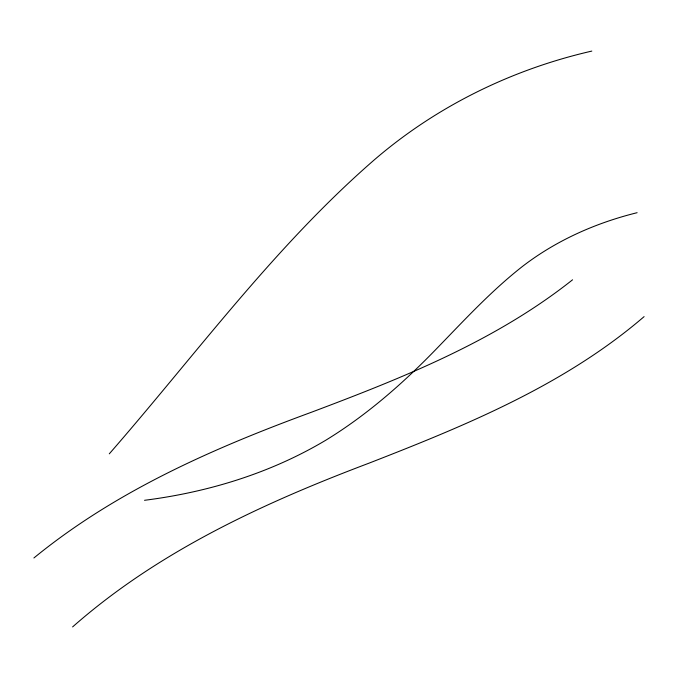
<?xml version="1.0" encoding="UTF-8"?>
<svg xmlns="http://www.w3.org/2000/svg" width="678" height="678" viewBox="0 0 678 678"><rect width="100%" height="100%" fill="white"/><g stroke="black" fill="none" stroke-linecap="round" stroke-linejoin="round"><path stroke-width="1.02" d="M109.294 453.828C195.984 354.399 274.463 246.47 374.57 159.627C436.691 106.192 512.043 69.342 591.809 51.087M72.605 626.913C158.355 551.316 263.276 503.11 369.247 463.074C466.023 425.36 564.435 385.087 644.1 316.626M33.9 557.969C115.692 491.033 213.341 448.243 311.778 412.114C403.046 377.722 495.449 340.983 572.554 279.802M637.117 212.697C595.852 222.884 556.316 240.376 522.535 266.378C491.279 290.845 464.345 320.118 436.768 348.517C403.342 383.062 366.976 415.004 325.881 440.166C270.615 473.151 208.163 492.211 144.524 500.296"/></g></svg>
